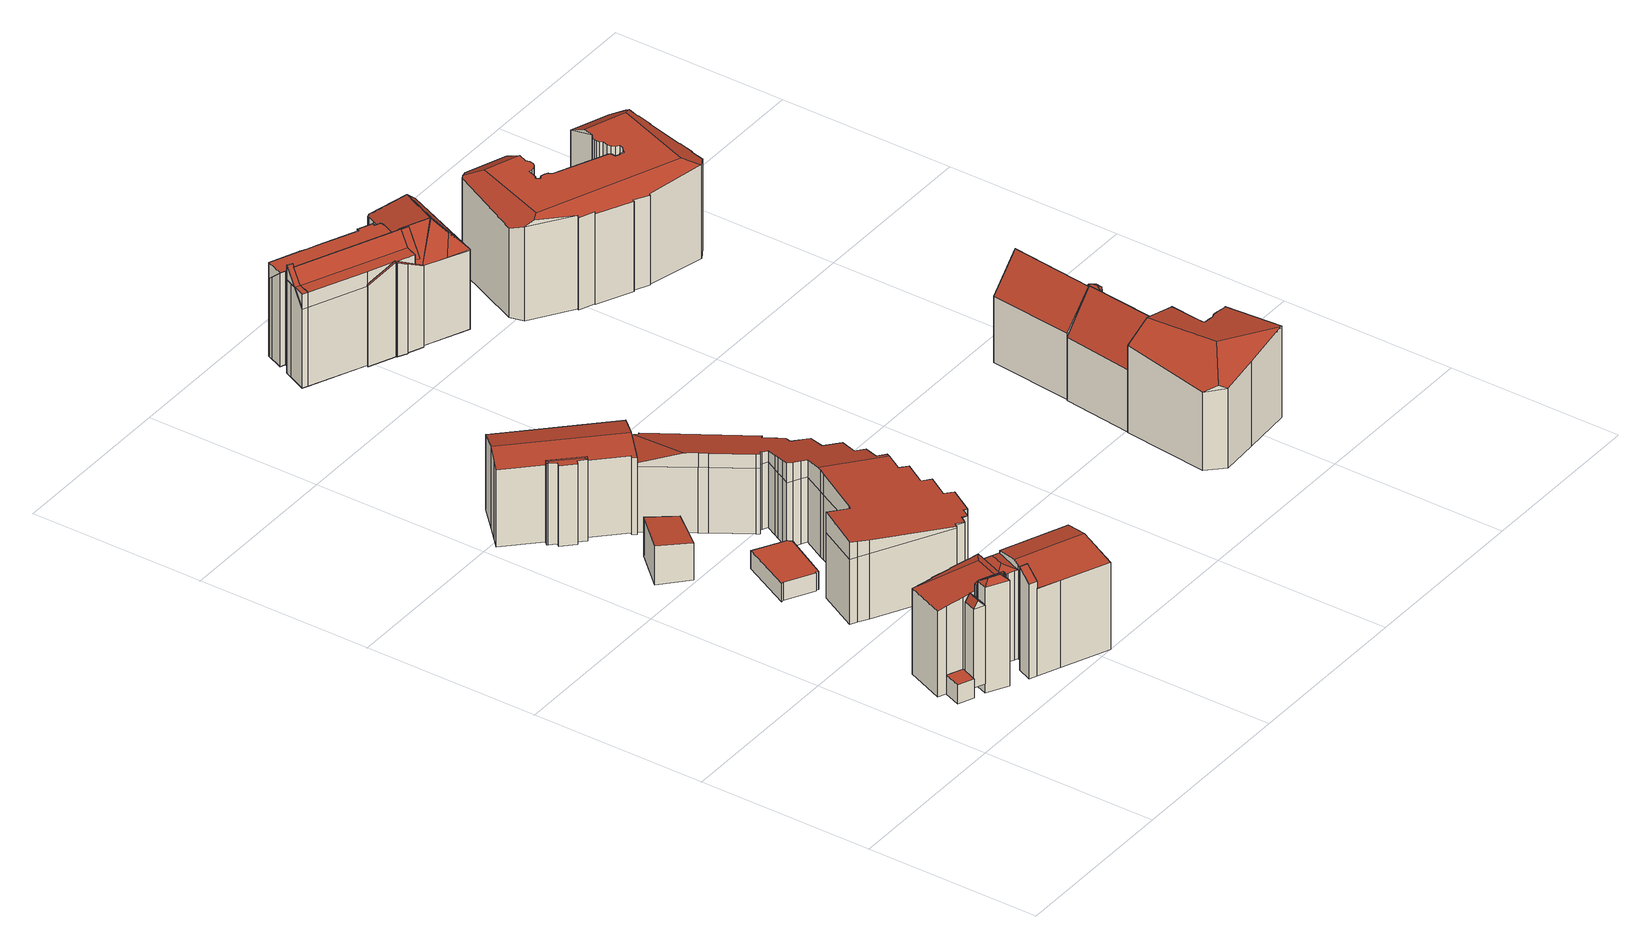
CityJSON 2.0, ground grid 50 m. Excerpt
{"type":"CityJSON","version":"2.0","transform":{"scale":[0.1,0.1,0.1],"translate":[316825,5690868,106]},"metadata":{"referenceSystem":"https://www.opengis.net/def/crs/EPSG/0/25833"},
"CityObjects":{
"building1":{"type":"Building","attributes":{"Dachtyp_tdc":"tdcGableRoof","Gemeindeschluessel":14713000,"Dachneigung":46.19,"QualitaetDacherkennung":12,"Geometrietyp2DReferenz":"3000","function":"31001_9998","roofType":"3100","measuredHeight":25.69},"geometry":[{"type":"MultiSurface","lod":"2","boundaries":[[[0,1,2,3]],[[1,4,5,2]],[[4,6,7,5]],[[6,0,3,7]],[[4,1,8]],[[0,6,9]],[[1,0,9,8]],[[6,4,8,9]],[[3,2,5,7]]],"semantics":{"surfaces":[{"type":"WallSurface"},{"type":"RoofSurface"},{"type":"GroundSurface"}],"values":[0,0,0,0,0,0,1,1,2]}}]},
"building2":{"type":"Building","attributes":{"Gemeindeschluessel":14713000,"Geometrietyp2DReferenz":"3000","function":"31001_9998","roofType":"9999"},"children":["building2-1","building2-2","building2-3","building2-4","building2-5","building2-6","building2-7"]},
"building2-1":{"type":"BuildingPart","attributes":{"Dachtyp_tdc":"tdcGableRoof","Dachneigung":12.67,"QualitaetDacherkennung":10,"Geometrietyp2DReferenz":"3000","roofType":"3100","measuredHeight":28.55},"parents":["building2"],"geometry":[{"type":"MultiSurface","lod":"2","boundaries":[[[10,11,12,13]],[[11,14,15,12]],[[16,17,18,19]],[[17,20,21,18]],[[22,23,24,25]],[[23,10,13,24]],[[26,27,28,29]],[[11,10,26,29,30,31,32,33]],[[11,33,14]],[[16,32,31,17]],[[17,31,30,34,20]],[[22,35,28,27,23]],[[23,27,26,10]],[[13,12,15,19,18,21,25,24]],[[19,15,14,16]],[[25,21,20,22]],[[14,33,32,16]],[[34,30,29,28,35]],[[20,34,35,22]]],"semantics":{"surfaces":[{"type":"WallSurface"},{"type":"RoofSurface"},{"type":"GroundSurface"},{"type":"ClosureSurface"}],"values":[0,0,0,0,0,0,1,1,0,0,0,0,0,2,3,3,3,0,3]}}]},
"building2-2":{"type":"BuildingPart","attributes":{"Dachtyp_tdc":"tdcFreeFormRoof","Dachneigung":33.68,"QualitaetDacherkennung":12,"Geometrietyp2DReferenz":"3000","roofType":"5000","measuredHeight":32.85},"parents":["building2"],"geometry":[{"type":"MultiSurface","lod":"2","boundaries":[[[36,37,38,39,40]],[[37,41,42,38]],[[41,43,44,45,42]],[[46,43,41]],[[47,46,41,37]],[[47,37,36]],[[46,47,36,43]],[[39,38,42,45]],[[40,44,43,36]],[[40,39,45,44]]],"semantics":{"surfaces":[{"type":"WallSurface"},{"type":"RoofSurface"},{"type":"GroundSurface"},{"type":"ClosureSurface"}],"values":[0,0,0,1,1,1,1,2,0,3]}}]},
"building2-3":{"type":"BuildingPart","attributes":{"Dachtyp_tdc":"tdcFreeFormRoof","Dachneigung":21.87,"QualitaetDacherkennung":10,"Geometrietyp2DReferenz":"3000","roofType":"5000","measuredHeight":27.78},"parents":["building2"],"geometry":[{"type":"MultiSurface","lod":"2","boundaries":[[[48,49,50,51]],[[49,52,53,50]],[[52,54,55,53]],[[54,56,57,55]],[[56,35,22,25,57]],[[34,58,59,21,20]],[[58,60,61,59]],[[60,62,63,61]],[[62,64,65,63]],[[66,48,51,67]],[[68,64,62,60,58,34,69]],[[34,35,56,70,69]],[[56,54,52,49,71,70]],[[71,68,69,70]],[[49,48,66,72,71]],[[51,50,53,55,57,25,21,59,61,63,65,73,74,75,67]],[[20,21,25,22]],[[20,22,35,34]],[[73,65,64,68]],[[74,73,68,71]],[[72,75,74,71]],[[67,75,72,66]]],"semantics":{"surfaces":[{"type":"WallSurface"},{"type":"RoofSurface"},{"type":"GroundSurface"},{"type":"ClosureSurface"}],"values":[0,0,0,0,0,0,0,0,0,0,1,1,1,1,1,2,3,3,3,3,3,3]}}]},
"building2-4":{"type":"BuildingPart","attributes":{"Dachtyp_tdc":"tdcFreeFormRoof","Dachneigung":59.26,"QualitaetDacherkennung":19,"Geometrietyp2DReferenz":"3000","roofType":"5000","measuredHeight":31.23},"parents":["building2"],"geometry":[{"type":"MultiSurface","lod":"2","boundaries":[[[76,77,78,79]],[[77,80,81,78]],[[80,40,39,81]],[[44,82,83,45]],[[82,84,85,86,83]],[[87,76,79,88,89]],[[90,84,82,44]],[[91,90,44,40,80]],[[92,91,80,77]],[[93,92,77,76]],[[93,76,87]],[[90,91,92,93,87,84]],[[79,78,81,39,45,83,86,94,88]],[[45,39,40,44]],[[89,95,85,84,87]],[[94,86,85,95]],[[89,88,94,95]]],"semantics":{"surfaces":[{"type":"WallSurface"},{"type":"RoofSurface"},{"type":"GroundSurface"},{"type":"ClosureSurface"}],"values":[0,0,0,0,0,0,1,1,1,1,1,1,2,3,0,3,3]}}]},
"building2-5":{"type":"BuildingPart","attributes":{"Dachtyp_tdc":"tdcHipAndGableRoof","Dachneigung":10.81,"QualitaetDacherkennung":10,"Geometrietyp2DReferenz":"3000","roofType":"5000","measuredHeight":29.06},"parents":["building2"],"geometry":[{"type":"MultiSurface","lod":"2","boundaries":[[[85,96,97,86]],[[96,98,97]],[[99,100,101,102,103]],[[100,104,105,101]],[[104,106,107,105]],[[106,108,109,107]],[[108,110,111,109]],[[110,112,113,111]],[[112,114,66,67,113]],[[115,89,88,65,64]],[[116,117,114,112,110,108,106,104,118]],[[104,100,99,96,85,95,118]],[[95,89,115,116,118]],[[94,86,97,102,101,105,107,109,111,113,67,75,74,73,65,88]],[[85,86,94,95]],[[99,103,98,96]],[[103,102,97,98]],[[72,66,114,117]],[[72,75,67,66]],[[71,72,117,116]],[[71,74,75,72]],[[115,64,68,71,116]],[[64,65,73,68]],[[68,73,74,71]],[[88,89,95,94]]],"semantics":{"surfaces":[{"type":"WallSurface"},{"type":"RoofSurface"},{"type":"GroundSurface"},{"type":"ClosureSurface"}],"values":[0,0,0,0,0,0,0,0,0,0,1,1,1,2,3,0,3,0,3,0,3,0,3,3,3]}}]},
"building2-6":{"type":"BuildingPart","attributes":{"Dachtyp_tdc":"tdcPolyFlatRoof","Dachneigung":0,"QualitaetDacherkennung":0,"Geometrietyp2DReferenz":"3000","roofType":"9999","measuredHeight":5.69},"parents":["building2"],"geometry":[{"type":"MultiSurface","lod":"2","boundaries":[[[103,119,120,121,122,98]],[[98,122,123,97]],[[122,121,124,123]],[[121,120,125,124]],[[120,119,126,125]],[[119,103,102,126]],[[97,123,124,125,126,102]],[[97,102,103,98]]],"semantics":{"surfaces":[{"type":"RoofSurface"},{"type":"WallSurface"},{"type":"GroundSurface"},{"type":"ClosureSurface"}],"values":[0,1,1,1,1,1,2,3]}}]},
"building2-7":{"type":"BuildingPart","attributes":{"Dachtyp_tdc":"tdcPolyFlatRoof","Dachneigung":32.52,"QualitaetDacherkennung":9,"Geometrietyp2DReferenz":"3000","roofType":"2100","measuredHeight":31.11},"parents":["building2"],"geometry":[{"type":"MultiSurface","lod":"2","boundaries":[[[127,128,19,15]],[[129,130,128,127]],[[130,131,32,16,19,128]],[[132,129,127,15,14,33]],[[132,131,130,129]],[[132,33,32,131]],[[14,15,19,16]],[[14,16,32,33]]],"semantics":{"surfaces":[{"type":"GroundSurface"},{"type":"WallSurface"},{"type":"RoofSurface"},{"type":"ClosureSurface"}],"values":[0,1,1,1,2,1,3,3]}}]},
"building3":{"type":"Building","attributes":{"Dachtyp_tdc":"tdcPolyFlatRoof","Gemeindeschluessel":14713000,"Dachneigung":3.42,"QualitaetDacherkennung":70,"Geometrietyp2DReferenz":"3000","function":"31001_9998","roofType":"2100","measuredHeight":11.62},"geometry":[{"type":"MultiSurface","lod":"2","boundaries":[[[133,134,135,136]],[[137,138,139,140]],[[136,135,138,137]],[[135,134,139,138]],[[134,133,140,139]],[[133,136,137,140]]],"semantics":{"surfaces":[{"type":"RoofSurface"},{"type":"GroundSurface"},{"type":"WallSurface"}],"values":[0,1,2,2,2,2]}}]},
"building4":{"type":"Building","attributes":{"Dachtyp_tdc":"tdcPolyFlatRoof","Gemeindeschluessel":14713000,"Dachneigung":0,"QualitaetDacherkennung":69,"Geometrietyp2DReferenz":"3000","function":"31001_9998","roofType":"1000","measuredHeight":5.43},"geometry":[{"type":"MultiSurface","lod":"2","boundaries":[[[141,142,143,144]],[[142,145,146,143]],[[145,147,148,146]],[[147,149,150,148]],[[149,151,152,150]],[[151,153,154,152]],[[153,155,156,154]],[[155,141,144,156]],[[155,153,151,149,147,145,142,141]],[[144,143,146,148,150,152,154,156]]],"semantics":{"surfaces":[{"type":"WallSurface"},{"type":"RoofSurface"},{"type":"GroundSurface"}],"values":[0,0,0,0,0,0,0,0,1,2]}}]},
"building5":{"type":"Building","attributes":{"Gemeindeschluessel":14713000,"Geometrietyp2DReferenz":"3000","function":"31001_9998","roofType":"9999"},"children":["building5-1","building5-2"]},
"building5-1":{"type":"BuildingPart","attributes":{"Dachtyp_tdc":"tdcFreeFormRoof","Dachneigung":11.52,"QualitaetDacherkennung":21,"Geometrietyp2DReferenz":"3000","roofType":"5000","measuredHeight":24.49},"parents":["building5"],"geometry":[{"type":"MultiSurface","lod":"2","boundaries":[[[157,158,159,160]],[[158,161,162,159]],[[161,163,164,162]],[[163,165,166,167,164]],[[168,169,170,171,172]],[[169,173,174,170]],[[173,175,176,174]],[[175,157,160,176]],[[169,168,177]],[[168,165,178,177]],[[165,163,178]],[[163,161,158,157,175,173,169,177,178]],[[160,159,162,164,167,171,170,174,176]],[[172,166,165,168]],[[172,171,167,166]]],"semantics":{"surfaces":[{"type":"WallSurface"},{"type":"RoofSurface"},{"type":"GroundSurface"},{"type":"ClosureSurface"}],"values":[0,0,0,0,0,0,0,0,1,1,1,1,2,0,3]}}]},
"building5-2":{"type":"BuildingPart","attributes":{"Dachtyp_tdc":"tdcGableRoof","Dachneigung":14.15,"QualitaetDacherkennung":40,"Geometrietyp2DReferenz":"3000","roofType":"3100","measuredHeight":24.51},"parents":["building5"],"geometry":[{"type":"MultiSurface","lod":"2","boundaries":[[[179,180,181,182]],[[180,172,171,181]],[[166,183,184,167]],[[183,185,186,184]],[[185,187,188,186]],[[187,189,190,188]],[[189,191,192,190]],[[191,193,194,192]],[[193,195,196,194]],[[195,197,198,196]],[[197,199,200,198]],[[199,179,182,200]],[[195,193,191,189,187]],[[187,185,183,166,172,180,179,199,197,195]],[[182,181,171,167,184,186,188,190,192,194,196,198,200]],[[167,171,172,166]]],"semantics":{"surfaces":[{"type":"WallSurface"},{"type":"RoofSurface"},{"type":"GroundSurface"},{"type":"ClosureSurface"}],"values":[0,0,0,0,0,0,0,0,0,0,0,0,1,1,2,3]}}]},
"building6":{"type":"Building","attributes":{"Dachtyp_tdc":"tdcFreeFormRoof","Gemeindeschluessel":14713000,"Dachneigung":10,"QualitaetDacherkennung":7,"Geometrietyp2DReferenz":"3000","function":"31001_9998","roofType":"5000","measuredHeight":26.12},"geometry":[{"type":"MultiSurface","lod":"2","boundaries":[[[201,202,203,204]],[[202,205,206,203]],[[205,207,208,206]],[[207,209,210,208]],[[209,211,212,210]],[[211,213,214,212]],[[213,215,216,214]],[[215,217,218,216]],[[217,219,220,218]],[[219,221,222,220]],[[221,223,224,222]],[[223,225,226,224]],[[225,227,228,226]],[[227,229,230,228]],[[229,231,232,230]],[[231,233,234,232]],[[233,235,236,234]],[[235,237,238,236]],[[237,239,240,238]],[[239,241,242,240]],[[241,243,244,242]],[[243,245,246,244]],[[245,247,248,246]],[[247,249,250,248]],[[251,252,253,254,255,256,257,258,259,260,261,262,263,264,265,266,267,268,269,270,271,272,273,274,275,276,277,278,279,280,281,282]],[[283,284,285,255,254]],[[286,287,288,289,290,291,292,293,294,295,296,297,271,270,298,299,300,301,302,303,304,305,306]],[[307,306,305,308]],[[309,286,306,307]],[[308,305,304,310]],[[310,304,303,311]],[[311,303,302,312]],[[312,302,301,313]],[[313,301,300,314]],[[314,300,299,315]],[[315,299,298,316]],[[316,298,270,269,317]],[[318,297,296,319]],[[320,272,271,297,318]],[[319,296,295,321]],[[321,295,294,322]],[[322,294,293,323]],[[323,293,292,324]],[[324,292,291]],[[291,290,325]],[[325,290,289]],[[326,288,287,327]],[[289,288,326]],[[327,287,286,309]],[[223,285,284,225]],[[221,256,255,285,223]],[[225,284,283,227]],[[227,283,254,253,229]],[[235,282,281,237]],[[233,251,282,235]],[[237,281,280,239]],[[239,280,279,241]],[[241,279,278,243]],[[243,278,277,245]],[[245,277,276,247]],[[247,276,275,249]],[[249,275,274,328]],[[328,274,273,329]],[[329,273,272,320]],[[317,269,268,330]],[[330,268,267,331]],[[331,267,266,201]],[[201,266,265,202]],[[202,265,264,205]],[[205,264,263,207]],[[207,263,262,209]],[[209,262,261,211]],[[211,261,260,213]],[[213,260,259,215]],[[215,259,258,217]],[[217,258,257,219]],[[219,257,256,221]],[[229,253,252,231]],[[231,252,251,233]],[[250,332,333,334,335,336,337,338,339,340,341,342,343,344,345,346,347,348,349,350,351,352,353,354,355,356,357,358,204,203,206,208,210,212,214,216,218,220,222,224,226,228,230,232,234,236,238,240,242,244,246,248]],[[249,328,332,250]],[[328,329,333,332]],[[329,320,334,333]],[[320,318,335,334]],[[318,319,336,335]],[[319,321,337,336]],[[321,322,338,337]],[[322,323,339,338]],[[323,324,340,339]],[[324,291,341,340]],[[291,325,342,341]],[[325,289,343,342]],[[289,326,344,343]],[[326,327,345,344]],[[327,309,346,345]],[[309,307,347,346]],[[307,308,348,347]],[[308,310,349,348]],[[310,311,350,349]],[[311,312,351,350]],[[312,313,352,351]],[[313,314,353,352]],[[314,315,354,353]],[[315,316,355,354]],[[316,317,356,355]],[[317,330,357,356]],[[330,331,358,357]],[[331,201,204,358]]],"semantics":{"surfaces":[{"type":"WallSurface"},{"type":"RoofSurface"},{"type":"GroundSurface"}],"values":[0,0,0,0,0,0,0,0,0,0,0,0,0,0,0,0,0,0,0,0,0,0,0,0,1,1,1,0,0,0,0,0,0,0,0,0,0,0,0,0,0,0,0,0,0,0,0,0,0,0,0,0,0,0,0,0,0,0,0,0,0,0,0,0,0,0,0,0,0,0,0,0,0,0,0,0,0,0,0,2,0,0,0,0,0,0,0,0,0,0,0,0,0,0,0,0,0,0,0,0,0,0,0,0,0,0,0,0]}}]},
"building7":{"type":"Building","attributes":{"Gemeindeschluessel":14713000,"Geometrietyp2DReferenz":"3000","function":"31001_9998","roofType":"9999"},"children":["building7-1","building7-2","building7-3","building7-4","building7-5"]},
"building7-1":{"type":"BuildingPart","attributes":{"Dachtyp_tdc":"tdcFreeFormRoof","Dachneigung":42.53,"QualitaetDacherkennung":56,"Geometrietyp2DReferenz":"3000","roofType":"5000","measuredHeight":31.55},"parents":["building7"],"geometry":[{"type":"MultiSurface","lod":"2","boundaries":[[[359,360,361,362]],[[360,363,364,361]],[[363,365,366,364]],[[365,367,368,366]],[[367,369,370,368]],[[369,371,372,370]],[[371,373,374,372]],[[373,375,376,374]],[[375,377,378,376]],[[377,379,380,378]],[[379,381,382,380]],[[381,383,384,382]],[[383,385,386,384]],[[385,387,388,386]],[[387,389,390,388]],[[389,391,392,390]],[[393,394,395,396,397]],[[398,399,400,391,389,387,385,383,381,379,377,375,373,371,369,367,365,363,360,359,401]],[[401,394,393,402,403,398]],[[396,404,362,361,364,366,368,370,372,374,376,378,380,382,384,386,388,390,392,405,406,407,397]],[[395,394,401]],[[404,396,395,401]],[[359,362,404,401]],[[408,398,399,398]],[[405,392,391,400,409]],[[409,400,399,398,408]],[[403,410,408,398]],[[405,409,410,406]],[[410,409,408]],[[402,407,406,410,403]],[[393,397,407,402]]],"semantics":{"surfaces":[{"type":"WallSurface"},{"type":"RoofSurface"},{"type":"GroundSurface"},{"type":"ClosureSurface"}],"values":[0,0,0,0,0,0,0,0,0,0,0,0,0,0,0,0,0,1,1,2,0,3,3,0,3,3,0,3,3,3,3]}}]},
"building7-2":{"type":"BuildingPart","attributes":{"Dachtyp_tdc":"tdcGableRoof","Dachneigung":26.62,"QualitaetDacherkennung":13,"Geometrietyp2DReferenz":"3000","roofType":"3100","measuredHeight":28.21},"parents":["building7"],"geometry":[{"type":"MultiSurface","lod":"2","boundaries":[[[411,412,413]],[[411,414,415,412]],[[414,416,417,415]],[[416,418,419,417]],[[418,420,421,419]],[[420,422,423,421]],[[422,424,425,423]],[[424,426,427,425]],[[426,428,393,397,427]],[[424,422,420,418,416,414,411,429]],[[429,428,426,424]],[[407,406,412,415,417,419,421,423,425,427,397]],[[411,413,410,403,402,429]],[[403,410,406,407,402]],[[413,412,406,410]],[[402,393,428,429]],[[407,397,393,402]]],"semantics":{"surfaces":[{"type":"WallSurface"},{"type":"RoofSurface"},{"type":"GroundSurface"},{"type":"ClosureSurface"}],"values":[0,0,0,0,0,0,0,0,0,1,1,2,0,3,3,0,3]}}]},
"building7-3":{"type":"BuildingPart","attributes":{"Dachtyp_tdc":"tdcPolyFlatRoof","Dachneigung":49.69,"QualitaetDacherkennung":52,"Geometrietyp2DReferenz":"3000","roofType":"2100","measuredHeight":32.26},"parents":["building7"],"geometry":[{"type":"MultiSurface","lod":"2","boundaries":[[[395,430,431,396]],[[430,432,433,431]],[[432,434,435,433]],[[434,436,359,362,435]],[[434,432,430,395,401,436]],[[362,404,396,431,433,435]],[[401,359,436]],[[395,396,404,401]],[[404,362,359,401]]],"semantics":{"surfaces":[{"type":"WallSurface"},{"type":"RoofSurface"},{"type":"GroundSurface"},{"type":"ClosureSurface"}],"values":[0,0,0,0,1,2,0,3,3]}}]},
"building7-4":{"type":"BuildingPart","attributes":{"Dachtyp_tdc":"tdcGableRoof","Dachneigung":42.1,"QualitaetDacherkennung":54,"Geometrietyp2DReferenz":"3000","roofType":"3100","measuredHeight":31.51},"parents":["building7"],"geometry":[{"type":"MultiSurface","lod":"2","boundaries":[[[437,438,439,440,392,391]],[[438,437,399,398,441]],[[410,413,442,441,398,408]],[[392,440,412,406,405]],[[443,439,438]],[[413,412,440,439,443]],[[410,406,412,413]],[[391,400,437]],[[392,405,409,400,391]],[[405,406,410,409]],[[438,441,442,443]],[[443,442,413]],[[399,437,400]],[[398,399,400,409,408]],[[408,409,410]]],"semantics":{"surfaces":[{"type":"WallSurface"},{"type":"RoofSurface"},{"type":"GroundSurface"},{"type":"ClosureSurface"}],"values":[0,1,1,2,0,3,3,0,3,3,0,3,0,3,3]}}]},
"building7-5":{"type":"BuildingPart","attributes":{"Dachtyp_tdc":"tdcHipRoof","Dachneigung":49.64,"QualitaetDacherkennung":59,"Geometrietyp2DReferenz":"3000","roofType":"3200","measuredHeight":31.57},"parents":["building7"],"geometry":[{"type":"MultiSurface","lod":"2","boundaries":[[[444,445,446,447]],[[445,448,449,446]],[[448,450,451,449]],[[450,452,453,451]],[[452,454,455,453]],[[454,456,457,455]],[[456,458,459,457]],[[458,460,461,459]],[[460,462,463,461]],[[462,464,412,463]],[[464,413,412]],[[439,444,447,440]],[[464,462,465]],[[460,458,456,466]],[[462,460,466,465]],[[456,454,452,450,448,445,444,439,443,442,464,465,466]],[[447,446,449,451,453,455,457,459,461,463,412,440]],[[442,413,464]],[[440,412,413,443,439]],[[443,413,442]]],"semantics":{"surfaces":[{"type":"WallSurface"},{"type":"RoofSurface"},{"type":"GroundSurface"},{"type":"ClosureSurface"}],"values":[0,0,0,0,0,0,0,0,0,0,0,0,1,1,1,1,2,0,3,3]}}]},
"building8":{"type":"Building","attributes":{"Gemeindeschluessel":14713000,"Dachneigung":90,"Dachorientierung":0,"MittlereTraufHoehe":137.6,"QualitaetDacherkennung":11,"ObjektHoehe":28.07,"BodenHoehe":109.53,"Geometrietyp2DReferenz":"3000","AbsoluteHoehe":137.6,"Dachflaeche":505.66,"function":"31001_9998","roofType":"1000","measuredHeight":28.07,"storeysAboveGround":9},"children":["building8-1","building8-2","building8-3","building8-4","building8-5"],"geometry":[{"type":"MultiSurface","lod":"2","boundaries":[[[467,360,468,469]],[[360,363,470,468]],[[363,471,472,470]],[[471,473,474,472]],[[473,475,476,474]],[[475,477,478,476]],[[477,479,480,478]],[[479,481,482,480]],[[481,483,484,482]],[[483,485,486,484]],[[485,487,488,486]],[[487,489,490,488]],[[489,491,492,490]],[[491,493,494,492]],[[493,495,496,497,494]],[[498,499,500,501,428]],[[498,502,503,504,505,506,507,508,495,493,491,489,487,485,483,481,479,477,475,473,471,363,360,467,499]],[[500,469,468,470,472,474,476,478,480,482,484,486,488,490,492,494,497,509,510,511,501]],[[499,467,469,500]],[[508,496,495]],[[512,506,505,513]],[[510,509,507,506,512]],[[509,497,496,508,507]],[[504,513,505]],[[428,502,498]],[[501,511,503,502,428]],[[511,510,512,513,504,503]]],"semantics":{"surfaces":[{"type":"WallSurface"},{"type":"RoofSurface"},{"type":"GroundSurface"},{"type":"ClosureSurface"}],"values":[0,0,0,0,0,0,0,0,0,0,0,0,0,0,0,0,1,2,3,0,0,3,3,0,0,3,3]}}]},
"building8-1":{"type":"BuildingPart","attributes":{"Dachneigung":-40.74,"Dachorientierung":-65.97,"MittlereTraufHoehe":134.94,"QualitaetDacherkennung":73,"BodenHoehe":109.53,"ObjektTeilHoehe":31.61,"Geometrietyp2DReferenz":"3000","AbsoluteHoehe":141.13,"Dachflaeche":192.07,"roofType":"5000","measuredHeight":31.61,"storeysAboveGround":11},"parents":["building8"],"geometry":[{"type":"MultiSurface","lod":"2","boundaries":[[[496,514,515,497]],[[516,517,506,512,518]],[[516,518,514]],[[516,514,496,508,517]],[[510,509,497,515,519]],[[507,506,517]],[[509,510,512,506,507]],[[508,507,517]],[[509,507,508,496,497]],[[514,518,519,515]],[[510,519,518,512]]],"semantics":{"surfaces":[{"type":"WallSurface"},{"type":"RoofSurface"},{"type":"GroundSurface"},{"type":"ClosureSurface"}],"values":[0,1,1,1,2,0,3,0,3,3,3]}}]},
"building8-2":{"type":"BuildingPart","attributes":{"BezugspunktDach":"2100","Dachneigung":90,"Dachorientierung":0,"MittlereTraufHoehe":122.36,"QualitaetDacherkennung":0,"BodenHoehe":109.53,"ObjektTeilHoehe":12.83,"Geometrietyp2DReferenz":"3000","AbsoluteHoehe":122.36,"Dachflaeche":28.83,"roofType":"9999","measuredHeight":12.83,"storeysAboveGround":4},"parents":["building8"],"geometry":[{"type":"MultiSurface","lod":"2","boundaries":[[[520,521,522,523,524]],[[523,522,525,526]],[[522,521,527,525]],[[521,520,528,527]],[[520,524,529,528]],[[529,526,525,527,528]],[[526,529,524,523]]],"semantics":{"surfaces":[{"type":"RoofSurface"},{"type":"WallSurface"},{"type":"GroundSurface"},{"type":"ClosureSurface"}],"values":[0,1,1,1,1,2,3]}}]},
"building8-3":{"type":"BuildingPart","attributes":{"Dachneigung":62.94,"Dachorientierung":23.87,"MittlereTraufHoehe":135.57,"QualitaetDacherkennung":100,"BodenHoehe":109.53,"ObjektTeilHoehe":28.37,"Geometrietyp2DReferenz":"3000","AbsoluteHoehe":137.9,"Dachflaeche":13.57,"roofType":"3100","measuredHeight":28.37,"storeysAboveGround":9},"parents":["building8"],"geometry":[{"type":"MultiSurface","lod":"2","boundaries":[[[530,416,531,532]],[[416,418,533,531]],[[418,420,534,533]],[[420,422,535,534]],[[422,536,537,535]],[[536,426,538,537]],[[426,428,501,538]],[[539,519,518]],[[539,530,532,519]],[[540,502,428,426,536]],[[536,422,420,418,416,530,539,513,504,540]],[[532,531,533,534,535,537,538,501,511,510,519]],[[503,502,540]],[[511,501,428,502,503]],[[539,518,512,513]],[[504,503,540]],[[511,503,504,513,512,510]],[[518,519,510,512]]],"semantics":{"surfaces":[{"type":"WallSurface"},{"type":"RoofSurface"},{"type":"GroundSurface"},{"type":"ClosureSurface"}],"values":[0,0,0,0,0,0,0,0,0,1,1,2,0,3,0,0,3,3]}}]},
"building8-4":{"type":"BuildingPart","attributes":{"Dachneigung":40.57,"Dachorientierung":24,"MittlereTraufHoehe":133.21,"QualitaetDacherkennung":77,"BodenHoehe":109.53,"ObjektTeilHoehe":31.71,"Geometrietyp2DReferenz":"3000","AbsoluteHoehe":141.24,"Dachflaeche":533,"roofType":"3200","measuredHeight":31.71,"storeysAboveGround":11},"parents":["building8"],"geometry":[{"type":"MultiSurface","lod":"2","boundaries":[[[541,542,543,544]],[[542,518,519,543]],[[514,545,546,515]],[[545,547,548,546]],[[547,549,550,548]],[[549,551,552,550]],[[551,553,554,552]],[[553,555,556,554]],[[555,557,558,556]],[[557,559,526,558]],[[559,523,526]],[[560,458,528,529,524]],[[458,541,544,528]],[[561,562,542,541]],[[561,541,458,560,559,557]],[[562,561,557,555,553,551,549,547,545,514,518]],[[562,518,542]],[[544,543,519,515,546,548,550,552,554,556,558,526,529,528]],[[514,515,519,518]],[[524,523,559,560]],[[524,529,526,523]]],"semantics":{"surfaces":[{"type":"WallSurface"},{"type":"RoofSurface"},{"type":"GroundSurface"},{"type":"ClosureSurface"}],"values":[0,0,0,0,0,0,0,0,0,0,0,0,0,1,1,1,1,2,3,0,3]}}]},
"building8-5":{"type":"BuildingPart","attributes":{"Dachneigung":90,"Dachorientierung":0,"MittlereTraufHoehe":137.6,"QualitaetDacherkennung":96,"BodenHoehe":109.53,"ObjektTeilHoehe":28.07,"Geometrietyp2DReferenz":"3000","AbsoluteHoehe":137.6,"Dachflaeche":11.95,"roofType":"1000","measuredHeight":28.07,"storeysAboveGround":9},"parents":["building8"],"geometry":[{"type":"MultiSurface","lod":"2","boundaries":[[[563,564,565,566]],[[564,467,469,565]],[[499,563,566,500]],[[499,467,564,563]],[[566,565,469,500]],[[467,499,500,469]]],"semantics":{"surfaces":[{"type":"WallSurface"},{"type":"RoofSurface"},{"type":"GroundSurface"},{"type":"ClosureSurface"}],"values":[0,0,0,1,2,3]}}]},
"building9":{"type":"Building","attributes":{"Dachtyp_tdc":"tdcFreeFormRoof","Gemeindeschluessel":14713000,"Dachneigung":10.4,"QualitaetDacherkennung":19,"Geometrietyp2DReferenz":"3000","function":"31001_9998","roofType":"5000","measuredHeight":30.69},"geometry":[{"type":"MultiSurface","lod":"2","boundaries":[[[567,568,569,570]],[[568,571,572,569]],[[571,573,574,572]],[[573,575,576,574]],[[575,577,578,576]],[[577,579,580,578]],[[579,581,582,580]],[[581,583,584,582]],[[583,585,586,584]],[[585,587,588,586]],[[587,589,590,588]],[[589,591,592,590]],[[591,593,594,592]],[[593,595,596,594]],[[595,597,598,596]],[[597,567,570,598]],[[589,599,600,601,591]],[[599,587,585,583,581,579,577,575,573,571,568,567,597,602,600]],[[601,600,602,595,593]],[[589,587,599]],[[597,595,602]],[[593,591,601]],[[570,569,572,574,576,578,580,582,584,586,588,590,592,594,596,598]]],"semantics":{"surfaces":[{"type":"WallSurface"},{"type":"RoofSurface"},{"type":"GroundSurface"}],"values":[0,0,0,0,0,0,0,0,0,0,0,0,0,0,0,0,1,1,1,0,0,0,2]}}]},
"building10":{"type":"Building","attributes":{"Dachtyp_tdc":"tdcFreeFormRoof","Gemeindeschluessel":14713000,"Dachneigung":54.25,"QualitaetDacherkennung":47,"Geometrietyp2DReferenz":"3000","function":"31001_9998","roofType":"5000","measuredHeight":30.1},"geometry":[{"type":"MultiSurface","lod":"2","boundaries":[[[603,604,605,606,607,608,609,610,611,612,613,614,615]],[[616,617,604,603]],[[617,618,605,604]],[[618,619,606,605]],[[619,620,607,606]],[[620,621,608,607]],[[621,622,609,608]],[[622,623,610,609]],[[623,624,611,610]],[[624,625,612,611]],[[625,626,613,612]],[[626,627,614,613]],[[627,628,615,614]],[[628,616,603,615]],[[622,621,620,619,618,629,630,628,627,626,625,624,623]],[[630,629,617,616]],[[616,628,630]],[[618,617,629]]],"semantics":{"surfaces":[{"type":"GroundSurface"},{"type":"WallSurface"},{"type":"RoofSurface"}],"values":[0,1,1,1,1,1,1,1,1,1,1,1,1,1,2,2,1,1]}}]},
"building11":{"type":"Building","attributes":{"name":"Matthäi-Haus","Gemeindeschluessel":14713000,"Geometrietyp2DReferenz":"3000","function":"31001_9998","roofType":"9999"},"children":["building11-1","building11-2","building11-3"]},
"building11-1":{"type":"BuildingPart","attributes":{"Dachtyp_tdc":"tdcFreeFormRoof","Dachneigung":48.03,"QualitaetDacherkennung":23,"Geometrietyp2DReferenz":"3000","roofType":"5000","measuredHeight":7.11},"parents":["building11"],"geometry":[{"type":"MultiSurface","lod":"2","boundaries":[[[631,632,633,634]],[[632,635,636,633]],[[635,637,638,636]],[[637,639,640,638]],[[639,641,642,640]],[[643,644,645,646]],[[644,631,634,645]],[[641,639,637,647]],[[637,648,632,631,644,649,647]],[[644,650,649]],[[650,643,641,647,649]],[[635,648,637]],[[632,648,635]],[[650,644,643]],[[634,633,636,638,640,642,646,645]],[[646,642,641,643]]],"semantics":{"surfaces":[{"type":"WallSurface"},{"type":"RoofSurface"},{"type":"GroundSurface"},{"type":"ClosureSurface"}],"values":[0,0,0,0,0,0,0,1,1,1,1,0,0,0,2,3]}}]},
"building11-2":{"type":"BuildingPart","attributes":{"Dachtyp_tdc":"tdcFreeFormRoof","Dachneigung":27.64,"QualitaetDacherkennung":52,"Geometrietyp2DReferenz":"3000","roofType":"5000","measuredHeight":22.68},"parents":["building11"],"geometry":[{"type":"MultiSurface","lod":"2","boundaries":[[[651,652,653,654,655]],[[652,656,657,653]],[[656,658,659,657]],[[658,660,661,659]],[[660,662,663,664,661]],[[665,662,660]],[[666,665,660,658]],[[667,666,658,656]],[[668,667,656,652]],[[668,652,651]],[[665,666,667,668,651,662]],[[654,653,657,659,661,664]],[[655,663,662,651]],[[655,654,664,663]]],"semantics":{"surfaces":[{"type":"WallSurface"},{"type":"RoofSurface"},{"type":"GroundSurface"},{"type":"ClosureSurface"}],"values":[0,0,0,0,0,1,1,1,1,1,1,2,0,3]}}]},
"building11-3":{"type":"BuildingPart","attributes":{"Dachtyp_tdc":"tdcFreeFormRoof","Dachneigung":51.39,"QualitaetDacherkennung":37,"Geometrietyp2DReferenz":"3000","roofType":"5000","measuredHeight":29.94},"parents":["building11"],"geometry":[{"type":"MultiSurface","lod":"2","boundaries":[[[669,670,671]],[[672,673,646,642,654,664,674,675]],[[676,677,673,672]],[[677,678,643,646,673]],[[679,655,654,642,641]],[[663,669,674,664]],[[669,671,675,674]],[[671,676,672,675]],[[670,669,663,655,679,678,680,681]],[[681,676,671,670]],[[677,680,678]],[[676,681,680,677]],[[641,643,678,679]],[[641,642,646,643]],[[664,654,655,663]]],"semantics":{"surfaces":[{"type":"WallSurface"},{"type":"GroundSurface"},{"type":"RoofSurface"},{"type":"ClosureSurface"}],"values":[0,1,0,0,0,0,0,0,2,2,0,0,0,3,3]}}]},
"building12":{"type":"Building","attributes":{"Dachtyp_tdc":"tdcFreeFormRoof","Gemeindeschluessel":14713000,"Dachneigung":0.342,"QualitaetDacherkennung":19,"Geometrietyp2DReferenz":"3000","function":"31001_9998","roofType":"5000","measuredHeight":30.43},"geometry":[{"type":"MultiSurface","lod":"2","boundaries":[[[682,683,684,685]],[[683,686,687,684]],[[686,688,689,687]],[[688,690,691,689]],[[690,692,693,691]],[[692,694,695,693]],[[694,696,697,695]],[[696,698,699,697]],[[698,700,701,699]],[[700,702,703,701]],[[702,704,705,703]],[[704,706,707,705]],[[706,708,709,707]],[[708,710,711,709]],[[710,712,713,711]],[[712,714,715,713]],[[714,716,717,715]],[[716,718,719,717]],[[718,720,721,719]],[[720,722,723,721]],[[722,724,725,723]],[[724,726,727,725]],[[726,728,729,727]],[[728,730,731,729]],[[730,732,733,731]],[[732,734,735,733]],[[734,736,737,735]],[[736,738,739,737]],[[738,740,741,739]],[[740,742,743,741]],[[742,744,745,743]],[[744,746,747,745]],[[746,748,749,747]],[[748,750,751,749]],[[750,752,753,751]],[[752,754,755,753]],[[754,756,757,755]],[[756,758,759,757]],[[758,760,761,759]],[[760,762,763,761]],[[762,764,765,763]],[[764,766,767,765]],[[766,768,769,767]],[[768,770,771,769]],[[770,772,773,771]],[[772,774,775,773]],[[774,776,777,775]],[[776,778,779,777]],[[778,780,781,779]],[[780,782,783,781]],[[782,784,785,783]],[[784,786,787,785]],[[786,788,789,787]],[[788,790,791,789]],[[790,792,793,791]],[[792,794,795,793]],[[794,796,797,795]],[[796,798,799,797]],[[798,682,685,799]],[[698,696,694,692,690,800,801,802,803,708,706,704,702,700]],[[720,718,716,714,712,710,803,802,804,805,724,722]],[[806,807,730,728,726,805,804]],[[808,734,732,807,806]],[[800,688,686,683,809,801]],[[788,786,784,782,780,778,776,774,772,770,768,766,764,762,760,758,756,754,752,750,748,746,744,742,740,738,736,808,806,804,802,801,809,682,798,796,794,792,790]],[[726,724,805]],[[690,688,800]],[[710,708,803]],[[683,682,809]],[[732,730,807]],[[736,734,808]],[[685,684,687,689,691,693,695,697,699,701,703,705,707,709,711,713,715,717,719,721,723,725,727,729,731,733,735,737,739,741,743,745,747,749,751,753,755,757,759,761,763,765,767,769,771,773,775,777,779,781,783,785,787,789,791,793,795,797,799]]],"semantics":{"surfaces":[{"type":"WallSurface"},{"type":"RoofSurface"},{"type":"GroundSurface"}],"values":[0,0,0,0,0,0,0,0,0,0,0,0,0,0,0,0,0,0,0,0,0,0,0,0,0,0,0,0,0,0,0,0,0,0,0,0,0,0,0,0,0,0,0,0,0,0,0,0,0,0,0,0,0,0,0,0,0,0,0,1,1,1,1,1,1,0,0,0,0,0,0,2]}}]}
},
"vertices":[
[226,183,269],[211,147,269],[211,147,33],[226,183,33],[180,160,269],[180,160,33],[195,196,269],[195,196,33],[192,155,290],[207,191,290],
[538,0,267],[406,57,267],[406,57,6],[538,0,6],[343,84,267],[343,84,6],[360,125,267],[370,148,267],[370,148,6],[360,125,6],[377,164,267],[377,164,6],[411,243,267],[597,167,267],[597,167,6],[411,243,6],[574,103,292],[597,167,279],[411,243,279],[385,182,292],[377,164,287],[370,148,283],[360,125,277],[343,84,268],[377,164,272],[411,243,272],
[285,151,322],[270,115,322],[270,115,6],[285,151,6],[285,151,305],[211,147,322],[211,147,6],[223,177,322],[223,177,305],[223,177,6],[233,155,334],[265,139,334],
[327,283,259],[347,275,267],[347,275,6],[327,283,6],[384,260,267],[384,260,6],[382,255,272],[382,255,6],[410,243,272],[410,243,6],[368,168,272],[368,168,6],[351,175,272],[351,175,6],[338,181,272],[338,181,6],[319,180,268],[319,180,6],[326,281,259],[326,281,6],[322,188,272],[361,204,284],[377,241,284],[354,267,272],[325,279,259],[322,188,6],[354,267,6],[325,279,6],
[308,154,305],[305,149,305],[305,149,6],[308,154,6],[297,146,305],[297,146,6],[226,183,305],[226,183,6],[229,191,305],[229,191,284],[229,191,6],[310,158,305],[310,158,6],[310,158,292],[233,181,318],[297,154,318],[300,155,316],[305,156,311],[292,165,6],[292,165,297],
[198,204,277],[198,204,6],[198,204,63],[153,223,268],[130,233,263],[130,233,6],[153,223,6],[153,223,63],[175,340,263],[175,340,6],[229,318,272],[229,318,6],[230,320,271],[230,320,6],[280,299,279],[280,299,6],[281,300,279],[281,300,6],[326,281,286],[319,180,292],[354,267,292],[325,279,287],[326,248,297],
[133,175,63],[178,156,63],[180,160,63],[190,183,63],[190,183,6],[180,160,6],[178,156,6],[133,175,6],
[322,93,6],[340,133,6],[322,93,289],[340,133,317],[360,125,317],[343,84,289],
[93,1053,150],[165,986,145],[239,1079,145],[179,1145,150],[179,1145,34],[239,1079,34],[165,986,34],[93,1053,34],
[218,756,88],[210,755,88],[210,755,34],[218,756,34],[285,899,88],[285,899,34],[371,851,88],[371,851,34],[376,838,88],[376,838,34],[307,712,88],[307,712,34],[300,716,88],[300,716,34],[298,712,88],[298,712,34],
[97,1343,272],[104,1350,274],[104,1350,30],[97,1343,30],[88,1367,274],[88,1367,30],[85,1370,274],[85,1370,30],[95,1380,274],[95,1380,261],[95,1380,30],[168,1307,274],[157,1297,274],[157,1297,30],[168,1307,30],[168,1307,261],[138,1316,274],[138,1316,30],[131,1309,272],[131,1309,30],[157,1307,275],[95,1370,275],
[241,1224,260],[246,1229,261],[246,1229,30],[241,1224,30],[8,1467,261],[8,1467,30],[32,1490,267],[32,1490,30],[65,1522,276],[65,1522,30],[124,1580,255],[124,1580,30],[370,1333,255],[370,1333,30],[345,1308,264],[345,1308,30],[311,1275,276],[311,1275,30],[255,1220,261],[255,1220,30],[249,1214,260],[249,1214,30],
[409,878,228],[420,898,228],[420,898,32],[409,878,32],[430,918,228],[430,918,32],[438,933,228],[438,933,32],[455,965,228],[455,965,32],[440,973,228],[440,973,32],[436,976,228],[436,976,32],[422,966,228],[422,966,32],[416,974,228],[416,974,32],[352,1072,228],[352,1072,32],[338,1094,228],[338,1094,32],[255,1220,228],[255,1220,32],[345,1308,228],[345,1308,32],[349,1304,228],[349,1304,32],[363,1289,228],[363,1289,32],[371,1295,228],[371,1295,32],[536,1040,228],[536,1040,32],[525,1034,228],[525,1034,32],[546,1002,228],[546,1002,32],[557,985,228],[557,985,32],[545,963,228],[545,963,32],[594,936,228],[594,936,32],[566,882,228],[566,882,32],[615,855,228],[615,855,32],[584,798,228],[584,798,32],[536,1040,230],[371,1295,232],[363,1289,235],[355,1298,235],[318,1123,272],[338,1094,271],[352,1072,271],[416,974,270],[422,966,270],[436,976,265],[440,973,264],[455,965,262],[438,933,271],[430,918,275],[420,898,281],[409,878,287],[424,870,284],[444,859,281],[459,850,279],[431,799,293],[606,709,263],[611,719,261],[585,734,265],[611,782,251],[584,798,255],[615,855,239],[566,882,247],[594,936,231],[545,963,240],[557,985,233],[546,1002,233],[525,1034,234],[349,1304,233],[345,1308,231],[255,1220,239],[495,436,233],[520,423,229],[530,440,231],[546,432,228],[559,455,230],[570,450,228],[605,513,234],[578,528,239],[607,581,244],[579,596,249],[608,651,255],[582,665,259],[426,789,292],[419,774,291],[356,655,279],[351,646,278],[290,678,289],[229,565,278],[249,555,274],[278,539,269],[489,426,232],[489,426,228],[278,539,228],[495,436,228],[249,555,228],[229,565,228],[290,678,228],[351,646,228],[356,655,228],[419,774,228],[426,789,228],[459,850,228],[582,665,228],[608,651,228],[611,719,228],[579,596,228],[607,581,228],[578,528,228],[605,513,228],[559,455,228],[530,440,228],[520,423,228],[611,782,228],[585,734,228],[444,859,228],[424,870,228],[611,782,32],[585,734,32],[611,719,32],[582,665,32],[608,651,32],[579,596,32],[607,581,32],[578,528,32],[605,513,32],[570,450,32],[559,455,32],[546,432,32],[530,440,32],[520,423,32],[495,436,32],[489,426,32],[278,539,32],[249,555,32],[229,565,32],[290,678,32],[351,646,32],[356,655,32],[419,774,32],[426,789,32],[459,850,32],[444,859,32],[424,870,32],
[330,2301,346],[343,2331,316],[343,2331,36],[330,2301,36],[329,2337,316],[329,2337,36],[351,2385,268],[351,2385,36],[351,2386,268],[351,2386,36],[430,2352,267],[430,2352,36],[433,2351,267],[433,2351,36],[452,2342,267],[452,2342,36],[481,2330,267],[481,2330,36],[588,2282,268],[588,2282,36],[591,2289,261],[591,2289,36],[592,2289,261],[592,2289,36],[632,2271,261],[632,2271,36],[629,2264,268],[629,2264,36],[644,2257,268],[644,2257,36],[645,2252,272],[645,2252,36],[642,2243,280],[642,2243,36],[455,2165,272],[300,2233,272],[300,2233,271],[300,2233,36],[455,2165,36],[610,2172,352],[614,2181,343],[641,2243,281],[328,2296,352],[529,2133,272],[582,2110,272],[328,2296,36],[610,2172,36],[582,2110,36],[529,2133,36],[610,2172,351],[610,2172,276],[582,2110,271],
[601,2101,279],[601,2101,36],[601,2101,271],[598,2095,279],[598,2095,36],[554,2114,303],[554,2114,36],[553,2112,303],[553,2112,36],[528,2124,317],[528,2124,36],[528,2126,317],[528,2126,36],[526,2127,319],[526,2127,36],[452,2159,278],[452,2159,36],[455,2165,278],[529,2133,319],
[285,2240,271],[285,2240,36],[316,2307,359],[316,2307,36],[316,2308,359],[316,2308,36],[330,2301,359],
[642,2243,281],[662,2234,281],[662,2234,276],[662,2234,36],[630,2163,352],[603,2104,275],[625,2153,275],
[672,2256,276],[667,2258,271],[667,2258,36],[672,2256,36],[691,2310,271],[691,2310,36],[700,2330,271],[700,2330,36],[701,2333,271],[701,2333,36],[703,2336,271],[703,2336,36],[707,2334,277],[707,2334,36],[794,2297,274],[794,2297,36],[829,2281,273],[829,2281,36],[726,2046,271],[726,2046,36],[601,2101,275],[691,2137,352],[739,2245,352],
[330,2301,316],[343,2331,35],[330,2301,35],[329,2337,35],[351,2386,316],[351,2386,35],[430,2352,316],[430,2352,35],[433,2351,316],[433,2351,35],[452,2342,316],[452,2342,35],[481,2330,316],[481,2330,35],[588,2282,316],[588,2282,35],[591,2289,316],[591,2289,35],[592,2289,316],[592,2289,35],[632,2271,316],[632,2271,35],[629,2264,316],[629,2264,35],[644,2257,316],[644,2257,35],[645,2252,316],[645,2252,35],[642,2243,316],[642,2243,274],[642,2243,35],[455,2165,316],[300,2233,316],[300,2233,35],[455,2165,35],[523,2136,316],[528,2133,316],[534,2131,316],[582,2110,316],[598,2146,316],[612,2177,316],[625,2207,316],[612,2177,35],[582,2110,35],[528,2133,35],[582,2110,274],[582,2110,289],
[662,2234,274],[662,2234,35],[693,2141,351],[612,2177,351],[601,2101,274],[601,2101,35],
[794,2297,164],[831,2381,164],[803,2394,164],[765,2309,164],[793,2296,164],[803,2394,35],[765,2309,35],[831,2381,35],[794,2297,35],[793,2296,35],
[598,2095,278],[554,2114,35],[598,2095,35],[553,2112,35],[528,2124,35],[528,2126,35],[525,2127,319],[525,2127,35],[452,2159,35],[601,2101,278],[528,2133,319],
[829,2281,274],[726,2046,274],[726,2046,35],[829,2281,35],[672,2256,274],[672,2256,35],[667,2258,268],[667,2258,35],[691,2310,268],[691,2310,35],[700,2330,268],[700,2330,35],[701,2333,268],[701,2333,35],[703,2336,268],[703,2336,35],[707,2334,274],[707,2334,35],[765,2309,274],[793,2296,274],[740,2244,352],[692,2137,352],
[285,2240,316],[316,2308,316],[316,2308,35],[285,2240,35],
[1437,444,338],[1437,442,338],[1437,442,47],[1437,444,47],[1427,367,340],[1427,367,47],[1424,337,341],[1424,337,47],[1449,338,337],[1449,338,47],[1463,339,334],[1463,339,47],[1476,345,332],[1476,345,47],[1496,347,328],[1496,347,47],[1527,348,322],[1527,348,47],[1531,349,322],[1531,349,47],[1543,188,321],[1543,188,47],[1400,179,301],[1400,179,47],[1290,172,286],[1290,172,47],[1247,218,280],[1247,218,47],[1274,461,308],[1274,461,47],[1434,443,338],[1434,443,47],[1542,187,321],[1359,255,354],[1274,189,297],[1346,453,354],
[1274,461,49],[1299,660,49],[1457,641,49],[1476,639,49],[1468,562,49],[1467,550,49],[1464,529,49],[1467,529,49],[1466,519,49],[1463,519,49],[1462,503,49],[1442,504,49],[1434,443,49],[1274,461,235],[1299,660,238],[1457,641,242],[1476,639,214],[1468,562,214],[1467,550,214],[1464,529,213],[1467,529,210],[1466,519,210],[1463,519,213],[1462,503,213],[1442,504,240],[1434,443,241],[1380,650,350],[1357,452,350],
[1520,871,102],[1509,782,103],[1509,782,51],[1520,871,51],[1506,756,102],[1506,756,51],[1505,745,102],[1505,745,51],[1487,747,103],[1487,747,51],[1470,748,102],[1470,748,51],[1486,880,102],[1521,876,102],[1521,876,51],[1486,880,51],[1490,764,122],[1506,756,103],[1502,866,122],[1486,880,103],
[1466,719,272],[1476,718,272],[1476,718,51],[1466,719,51],[1466,719,249],[1487,704,272],[1487,704,51],[1484,685,272],[1484,685,51],[1470,674,272],[1470,674,51],[1461,675,272],[1461,675,249],[1461,675,51],[1468,681,275],[1474,691,278],[1475,701,278],[1472,712,275],
[1457,641,249],[1378,650,349],[1299,660,249],[1325,898,51],[1484,880,51],[1457,641,51],[1299,660,51],[1325,898,249],[1484,880,249],[1486,880,249],[1470,748,249],[1484,880,251],[1406,889,350],
[1211,2018,349],[1237,2101,316],[1237,2101,47],[1211,2018,47],[1344,2059,318],[1344,2059,47],[1364,2025,333],[1364,2025,47],[1357,1984,336],[1357,1984,47],[1360,1983,335],[1360,1983,47],[1353,1942,331],[1353,1942,47],[1350,1943,333],[1350,1943,47],[1333,1844,324],[1333,1844,47],[1336,1844,322],[1336,1844,47],[1328,1801,319],[1328,1801,47],[1325,1801,320],[1325,1801,47],[1319,1764,317],[1319,1764,47],[1285,1743,329],[1285,1743,47],[1121,1784,318],[1121,1784,47],[1120,1782,316],[1120,1782,47],[1077,1802,318],[1077,1802,47],[1075,1799,316],[1075,1799,47],[974,1844,320],[974,1844,47],[976,1847,323],[976,1847,47],[932,1865,323],[932,1865,47],[935,1870,327],[935,1870,47],[819,1947,329],[819,1947,47],[808,1986,315],[808,1986,47],[904,2194,325],[904,2194,47],[940,2210,316],[940,2210,47],[1055,2166,317],[1055,2166,47],[1027,2090,350],[1027,2090,47],[1030,2079,350],[1030,2079,47],[1028,2068,350],[1028,2068,47],[1022,2060,350],[1022,2060,47],[1014,2055,350],[1014,2055,47],[1004,2054,350],[1004,2054,47],[995,2056,350],[995,2056,47],[983,2029,350],[983,2029,47],[979,2027,350],[979,2027,47],[985,2016,350],[985,2016,47],[994,2021,350],[994,2021,47],[1007,2019,350],[1007,2019,47],[1015,2013,350],[1015,2013,47],[1020,2004,350],[1020,2004,47],[1167,1940,349],[1167,1940,47],[1170,1937,349],[1170,1937,47],[1172,1932,349],[1172,1932,47],[1170,1922,349],[1170,1922,47],[1183,1916,349],[1183,1916,47],[1184,1918,349],[1184,1918,47],[1196,1912,349],[1196,1912,47],[1211,1927,349],[1211,1927,47],[1214,1938,349],[1214,1938,47],[1204,1944,349],[1204,1944,47],[1199,1954,349],[1199,1954,47],[1198,1964,349],[1198,1964,47],[1202,1980,349],[1202,1980,47],[1197,1987,349],[1197,1987,47],[1196,1995,349],[1196,1995,47],[1197,2002,349],[1197,2002,47],[1200,2009,349],[1200,2009,47],[1204,2014,349],[1204,2014,47],[1363,2014,339],[1339,2006,348],[1257,1785,348],[1283,1743,329],[857,1939,351],[840,1933,343],[935,2149,351],[911,2197,329],[1036,2114,350],[1220,2048,349]
]}
